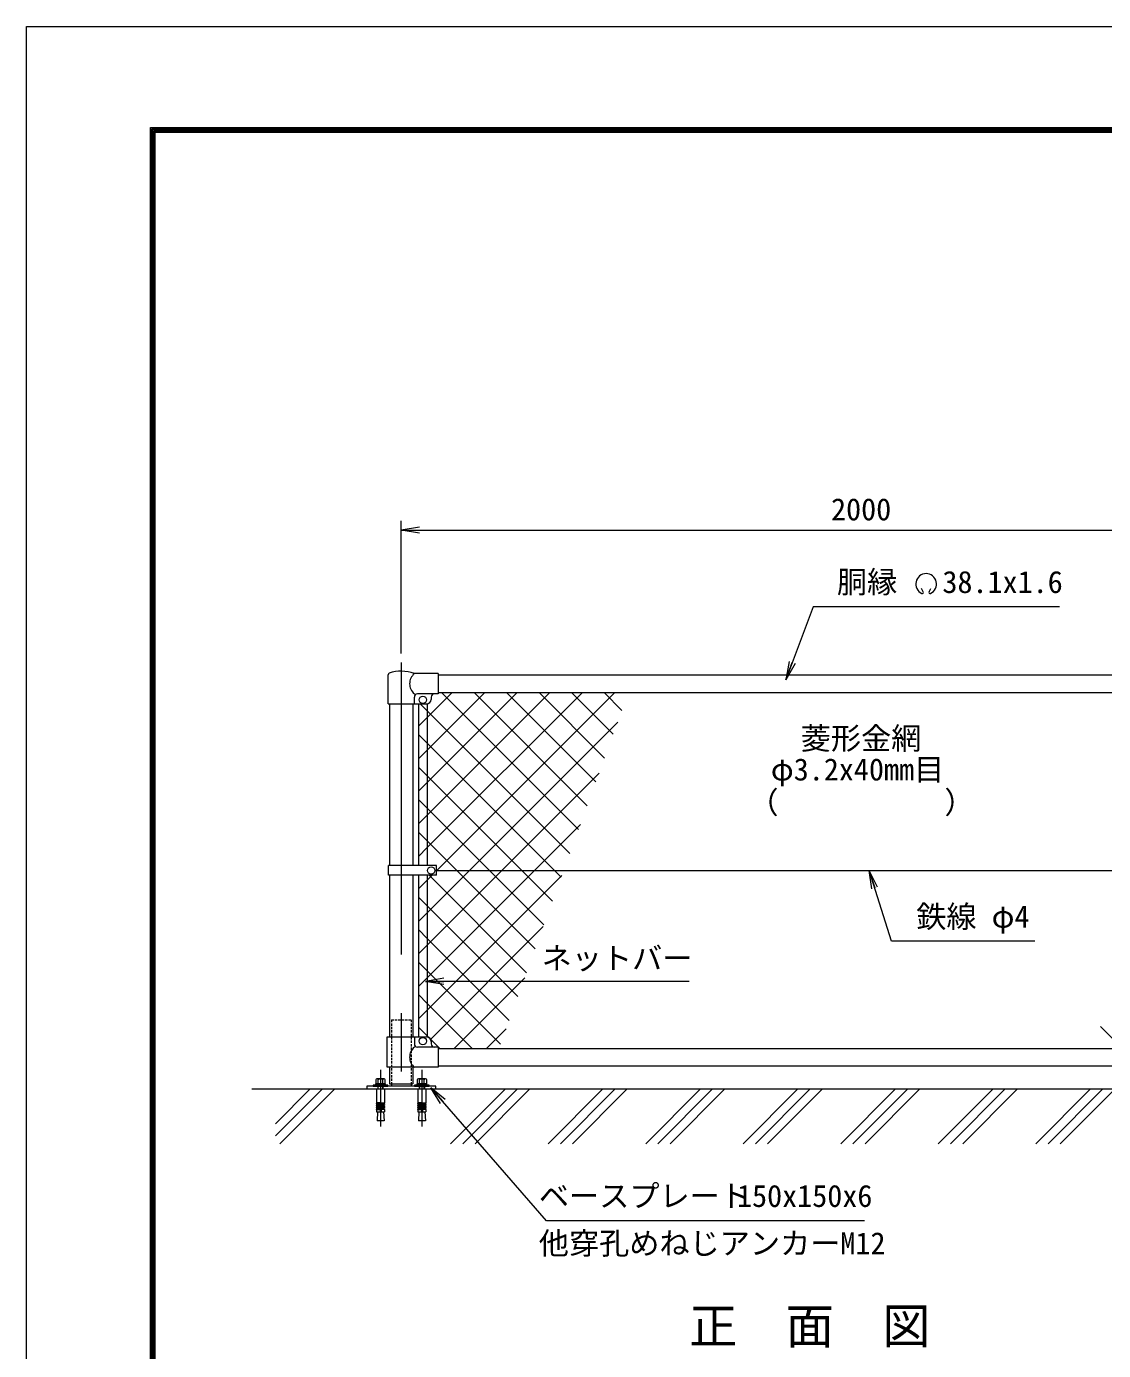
# Model space of a CAD drawing. Units: millimetres, scale not verified. Extents: x -4200 to 4200, y -2970 to 2970.
# Drawn here: x -4200 to -1857, y 91 to 2970 of the extents above; entities that cross this region are included whole.
import ezdxf
from ezdxf.enums import TextEntityAlignment as Align

# ---------------------------------------------------------------- set-up
doc = ezdxf.new("R2010")
doc.units = ezdxf.units.MM
doc.header["$LTSCALE"] = 20
doc.linetypes.add('USER1', pattern=[50.8, 31.75, -6.35, 6.35, -6.35])
doc.linetypes.add('USER2', pattern=[0.375, 0.25, -0.125])
for name, color, linetype, lineweight in [('0-0_D-BMK', 2, 'USER1', 13), ('0-1_D-STR1', 1, 'Continuous', 18), ('0-2_D-STR-DIM', 7, 'Continuous', 9), ('0-3_0', 3, 'Continuous', 18), ('0-5_D-STR3', 3, 'Continuous', 13), ('0-6_D-STR2', 7, 'Continuous', 9), ('0-7_D-STR-TXT', 7, 'Continuous', 9), ('0-8_D-TTL', 7, 'Continuous', 9), ('0-B_D-BGD', 7, 'Continuous', 9), ('0-D_D-DCR-HCH', 7, 'Continuous', 9)]:
    doc.layers.add(name, color=color, linetype=linetype, lineweight=lineweight)
doc.layers.add('0-4_D-TTL-TXT', color=7, linetype='Continuous')
doc.styles.add('ＭＳ ゴシック', font='')
doc.styles.get('ＭＳ ゴシック').set_extended_font_data('MS Gothic')

# ---------------------------------------------------------------- blocks, each defined once
blk = doc.blocks.new('_Open')
at = {"layer": '0-3_0', "color": 7, "lineweight": 9}
blk.add_line((-20, 3.33), (0, 0), dxfattribs=at)
blk.add_lwpolyline([(-20, -3.33), (0, 0), (-20, 0)], dxfattribs=at)

msp = doc.modelspace()

# ---------------------------------------------------------------- linework, layer by layer
at = {"layer": '0-0_D-BMK'}
for p, q in [((-3384.65, 1587.29), (-3384.65, 578.82)), ((-3429.65, 701.83), (-3429.65, 578.82)), ((-3339.65, 701.83), (-3339.65, 578.82))]:
    msp.add_line(p, q, dxfattribs=at)
at = {"layer": '0-1_D-STR1'}
for p, q in [((-3304.65, 1560.23), (-1464.65, 1560.23)), ((-3410.05, 1497.23), (-3410.05, 1145.73)), ((-3359.25, 1497.23), (-3359.25, 1145.73)), ((-3304.65, 1522.23), (-1464.65, 1522.23)), ((-3410.05, 1124.73), (-3410.05, 773.23)), ((-3359.25, 1124.73), (-3359.25, 773.23)), ((-3304.65, 748.23), (-1464.65, 748.23)), ((-3410.05, 707.23), (-3410.05, 671.23)), ((-3359.25, 707.23), (-3359.25, 671.23)), ((-3304.65, 710.23), (-1464.65, 710.23)), ((-3410.05, 671.23), (-3359.25, 671.23))]:
    msp.add_line(p, q, dxfattribs=at)
at = {"layer": '0-2_D-STR-DIM'}
for p, q in [((-3384.65, 1607.29), (-3384.65, 1895.23)), ((-3344.65, 1875.23), (-1424.65, 1875.23))]:
    msp.add_line(p, q, dxfattribs=at)
at = {"layer": '0-5_D-STR3'}
for p, q in [((-3413.2, 1497.23), (-3413.2, 1560.92)), ((-3304.65, 1563.23), (-3356.1, 1563.23)), ((-3304.65, 1563.23), (-3304.65, 1519.23)), ((-3413.2, 1497.23), (-3356.1, 1497.23)), ((-3356.1, 1497.23), (-3356.1, 1512.23)), ((-3356.1, 1497.23), (-3329.65, 1497.23)), ((-3304.65, 1519.23), (-3349.1, 1519.23)), ((-3347.15, 1497.23), (-3347.15, 1145.73)), ((-3328.15, 1497.23), (-3328.15, 1145.73)), ((-3319.65, 1512.23), (-3319.65, 1507.23)), ((-3412.15, 1124.73), (-3412.15, 1145.73)), ((-3307.66, 1145.73), (-3412.15, 1145.73)), ((-3307.66, 1124.73), (-3412.15, 1124.73)), ((-3347.15, 1124.73), (-3347.15, 773.23)), ((-3328.15, 1124.73), (-3328.15, 773.11)), ((-3307.66, 1124.73), (-3307.66, 1145.73)), ((-3307.66, 1135.23), (-1467.15, 1135.23)), ((-3415.6, 773.23), (-3329.65, 773.23)), ((-3415.6, 707.23), (-3415.6, 773.23)), ((-3356.1, 773.23), (-3356.1, 758.23)), ((-3304.65, 751.23), (-3349.1, 751.23)), ((-3319.65, 763.23), (-3319.65, 758.23)), ((-3304.65, 751.23), (-3304.65, 707.23)), ((-3304.65, 707.23), (-3415.6, 707.23)), ((-3406, 671.23), (-3406, 666.23)), ((-3363.3, 671.23), (-3363.3, 666.23)), ((-3438.3, 660.23), (-3421, 660.23)), ((-3348.3, 660.23), (-3331, 660.23))]:
    msp.add_line(p, q, dxfattribs=at)
at = {"layer": '0-5_D-STR3', "linetype": 'USER2'}
for p, q in [((-3406, 810.23), (-3406, 671.23)), ((-3406, 810.23), (-3363.3, 810.23)), ((-3363.3, 810.23), (-3363.3, 671.23))]:
    msp.add_line(p, q, dxfattribs=at)
at = {"layer": '0-5_D-STR3', "lineweight": 18}
for p, q in [((-3445.65, 668.53), (-3445.65, 666.23)), ((-3413.65, 668.53), (-3445.65, 668.53)), ((-3445.65, 666.23), (-3413.65, 666.23)), ((-3418.9, 671.53), (-3440.4, 671.53)), ((-3440.4, 671.53), (-3440.4, 668.53)), ((-3440.4, 668.53), (-3418.9, 668.53)), ((-3440.05, 679.83), (-3440.05, 671.53)), ((-3440.05, 671.53), (-3419.26, 671.53)), ((-3421.86, 682.33), (-3437.45, 682.33)), ((-3435.65, 682.33), (-3423.65, 682.33)), ((-3435.65, 666.23), (-3435.65, 660.23)), ((-3434.85, 671.53), (-3434.85, 679.83)), ((-3434.57, 660.23), (-3434.57, 666.23)), ((-3431.15, 671.53), (-3430.35, 668.53)), ((-3428.15, 668.53), (-3428.96, 671.53)), ((-3424.73, 660.23), (-3424.73, 666.23)), ((-3424.46, 671.53), (-3424.46, 679.83)), ((-3423.65, 660.23), (-3423.65, 666.23)), ((-3419.26, 671.53), (-3419.26, 679.83)), ((-3418.9, 668.53), (-3418.9, 671.53)), ((-3413.65, 666.23), (-3413.65, 668.53)), ((-3355.65, 668.53), (-3355.65, 666.23)), ((-3323.65, 668.53), (-3355.65, 668.53)), ((-3355.65, 666.23), (-3323.65, 666.23)), ((-3328.9, 671.53), (-3350.4, 671.53)), ((-3350.4, 671.53), (-3350.4, 668.53)), ((-3350.4, 668.53), (-3328.9, 668.53)), ((-3350.05, 679.83), (-3350.05, 671.53)), ((-3350.05, 671.53), (-3329.26, 671.53)), ((-3331.86, 682.33), (-3347.45, 682.33)), ((-3345.65, 682.33), (-3333.65, 682.33)), ((-3345.65, 666.23), (-3345.65, 660.23)), ((-3344.85, 671.53), (-3344.85, 679.83)), ((-3344.57, 660.23), (-3344.57, 666.23)), ((-3341.15, 671.53), (-3340.35, 668.53)), ((-3338.15, 668.53), (-3338.96, 671.53)), ((-3334.73, 660.23), (-3334.73, 666.23)), ((-3334.46, 671.53), (-3334.46, 679.83)), ((-3333.65, 660.23), (-3333.65, 666.23)), ((-3329.26, 671.53), (-3329.26, 679.83)), ((-3328.9, 668.53), (-3328.9, 671.53)), ((-3323.65, 666.23), (-3323.65, 668.53)), ((-3438.3, 660.23), (-3438.3, 630.19)), ((-3421, 660.23), (-3421, 630.19)), ((-3348.3, 660.23), (-3348.3, 630.19)), ((-3331, 660.23), (-3331, 630.19)), ((-3430.65, 630.19), (-3438.3, 630.19)), ((-3438.3, 627.69), (-3437.87, 630.15)), ((-3438.3, 627.69), (-3430.65, 627.69)), ((-3438.3, 627.69), (-3438.3, 626.19)), ((-3438.3, 626.19), (-3430.65, 626.19)), ((-3438.3, 623.69), (-3437.87, 626.15)), ((-3438.3, 623.69), (-3430.65, 623.69)), ((-3438.3, 623.69), (-3438.3, 622.19)), ((-3438.3, 622.19), (-3430.65, 622.19)), ((-3438.3, 619.69), (-3437.87, 622.15)), ((-3438.3, 619.69), (-3430.65, 619.69)), ((-3438.3, 619.69), (-3438.3, 618.19)), ((-3438.3, 615.73), (-3437.87, 618.19)), ((-3438.3, 618.19), (-3430.65, 618.19)), ((-3438.3, 615.73), (-3430.65, 615.73)), ((-3438.3, 615.73), (-3438.3, 610.23)), ((-3438.3, 610.23), (-3421, 610.23)), ((-3436.15, 610.23), (-3437.23, 591.13)), ((-3430.65, 630.19), (-3430.65, 610.23)), ((-3428.65, 630.19), (-3421, 630.19)), ((-3428.65, 630.19), (-3428.65, 610.23)), ((-3421, 627.69), (-3428.65, 627.69)), ((-3421, 626.19), (-3428.65, 626.19)), ((-3421, 623.69), (-3428.65, 623.69)), ((-3421, 622.19), (-3428.65, 622.19)), ((-3421, 619.69), (-3428.65, 619.69)), ((-3421, 618.19), (-3428.65, 618.19)), ((-3421, 615.73), (-3428.65, 615.73)), ((-3423.16, 610.23), (-3422.08, 591.13)), ((-3421, 627.69), (-3421.44, 630.15)), ((-3421, 623.69), (-3421.44, 626.15)), ((-3421, 619.69), (-3421.44, 622.15)), ((-3421, 615.73), (-3421.44, 618.19)), ((-3421, 627.69), (-3421, 626.19)), ((-3421, 623.69), (-3421, 622.19)), ((-3421, 619.69), (-3421, 618.19)), ((-3421, 615.73), (-3421, 610.23)), ((-3340.65, 630.19), (-3348.3, 630.19)), ((-3348.3, 627.69), (-3347.87, 630.15)), ((-3348.3, 627.69), (-3340.65, 627.69)), ((-3348.3, 627.69), (-3348.3, 626.19)), ((-3348.3, 626.19), (-3340.65, 626.19)), ((-3348.3, 623.69), (-3347.87, 626.15)), ((-3348.3, 623.69), (-3340.65, 623.69)), ((-3348.3, 623.69), (-3348.3, 622.19)), ((-3348.3, 622.19), (-3340.65, 622.19)), ((-3348.3, 619.69), (-3347.87, 622.15)), ((-3348.3, 619.69), (-3340.65, 619.69)), ((-3348.3, 619.69), (-3348.3, 618.19)), ((-3348.3, 615.73), (-3347.87, 618.19)), ((-3348.3, 618.19), (-3340.65, 618.19)), ((-3348.3, 615.73), (-3340.65, 615.73)), ((-3348.3, 615.73), (-3348.3, 610.23)), ((-3348.3, 610.23), (-3331, 610.23)), ((-3346.15, 610.23), (-3347.23, 591.13)), ((-3340.65, 630.19), (-3340.65, 610.23)), ((-3338.65, 630.19), (-3331, 630.19)), ((-3338.65, 630.19), (-3338.65, 610.23)), ((-3331, 627.69), (-3338.65, 627.69)), ((-3331, 626.19), (-3338.65, 626.19)), ((-3331, 623.69), (-3338.65, 623.69)), ((-3331, 622.19), (-3338.65, 622.19)), ((-3331, 619.69), (-3338.65, 619.69)), ((-3331, 618.19), (-3338.65, 618.19)), ((-3331, 615.73), (-3338.65, 615.73)), ((-3333.16, 610.23), (-3332.08, 591.13)), ((-3331, 627.69), (-3331.44, 630.15)), ((-3331, 623.69), (-3331.44, 626.15)), ((-3331, 619.69), (-3331.44, 622.15)), ((-3331, 615.73), (-3331.44, 618.19)), ((-3331, 627.69), (-3331, 626.19)), ((-3331, 623.69), (-3331, 622.19)), ((-3331, 619.69), (-3331, 618.19)), ((-3331, 615.73), (-3331, 610.23)), ((-3422.08, 591.13), (-3437.23, 591.13)), ((-3332.08, 591.13), (-3347.23, 591.13))]:
    msp.add_line(p, q, dxfattribs=at)
at = {"layer": '0-5_D-STR3'}
msp.add_lwpolyline([(-3459.65, 660.23), (-3309.65, 660.23), (-3309.65, 666.23), (-3459.65, 666.23)], close=True, dxfattribs=at)
for centre in [(-3337.65, 1506.23), (-3319.66, 1135.23), (-3337.65, 764.23)]:
    msp.add_circle(centre, 8, dxfattribs=at)
for centre, radius, start, end in [((-3409.9, 1560.92), 3.3, 109.22051, 180), ((-3384.65, 1488.49), 80, 69.0916, 109.22051), ((-3337.91, 1541.23), 28.55, 129.59418, 230.40582), ((-3349.1, 1512.23), 7, 90, 180), ((-3329.65, 1507.23), 10, 270, 0), ((-3312.65, 1512.23), 7, 90, 180), ((-3337.91, 729.23), 28.55, 129.59418, 230.40582), ((-3349.1, 758.23), 7, 180, 270), ((-3329.65, 763.23), 10, 0, 90), ((-3312.65, 758.23), 7, 180, 270)]:
    msp.add_arc(centre, radius, start, end, dxfattribs=at)
at = {"layer": '0-5_D-STR3', "lineweight": 18}
for centre, radius, start, end in [((-3437.45, 679.73), 2.6, 2.20423, 177.79577), ((-3429.65, 675.68), 6.65, 38.61324, 141.38676), ((-3421.86, 679.73), 2.6, 2.20423, 177.79577), ((-3347.45, 679.73), 2.6, 2.20423, 177.79577), ((-3339.65, 675.68), 6.65, 38.61324, 141.38676), ((-3331.86, 679.73), 2.6, 2.20423, 177.79577), ((-3429.65, 630.19), 1, 0, 180), ((-3339.65, 630.19), 1, 0, 180)]:
    msp.add_arc(centre, radius, start, end, dxfattribs=at)
at = {"layer": '0-6_D-STR2'}
for p, q in [((-3328.15, 1467.72), (-3273.64, 1522.23)), ((-3328.15, 1397.01), (-3202.93, 1522.23)), ((-3328.15, 1326.29), (-3132.22, 1522.23)), ((-3328.15, 1255.58), (-3061.51, 1522.23)), ((-3328.15, 1184.87), (-2990.8, 1522.23)), ((-2998.89, 1224.03), (-3297.09, 1522.23)), ((-2980.03, 1275.87), (-3226.38, 1522.23)), ((-2961.16, 1327.71), (-3155.67, 1522.23)), ((-2942.29, 1379.56), (-3084.96, 1522.23)), ((-2923.42, 1431.4), (-3014.25, 1522.23)), ((-2904.55, 1483.24), (-2943.54, 1522.23)), ((-3347.15, 1448.72), (-3328.15, 1467.72)), ((-3236.38, 1135.23), (-2913.81, 1457.79)), ((-3328.15, 1411.87), (-3347.15, 1430.87)), ((-3051.51, 1135.23), (-3328.15, 1411.87)), ((-3347.15, 1378.01), (-3328.15, 1397.01)), ((-3328.15, 1341.16), (-3347.15, 1360.16)), ((-3347.15, 1307.29), (-3328.15, 1326.29)), ((-3122.22, 1135.23), (-3328.15, 1341.16)), ((-3165.67, 1135.23), (-2954.28, 1346.62)), ((-3328.15, 1270.45), (-3347.15, 1289.45)), ((-3192.93, 1135.23), (-3328.15, 1270.45)), ((-3347.15, 1236.58), (-3328.15, 1255.58)), ((-3328.15, 1199.74), (-3347.15, 1218.74)), ((-3094.96, 1135.23), (-2994.74, 1235.44)), ((-3347.15, 1165.87), (-3328.15, 1184.87)), ((-3263.64, 1135.23), (-3328.15, 1199.74)), ((-3344.85, 1145.73), (-3347.15, 1148.03)), ((-3328.15, 1043.45), (-3236.38, 1135.23)), ((-3328.15, 972.74), (-3165.67, 1135.23)), ((-3328.15, 902.03), (-3094.96, 1135.23)), ((-3112.11, 912.98), (-3323.85, 1124.73)), ((-3093.24, 964.82), (-3263.64, 1135.23)), ((-3074.37, 1016.66), (-3192.93, 1135.23)), ((-3055.5, 1068.51), (-3122.22, 1135.23)), ((-3036.63, 1120.35), (-3051.51, 1135.23)), ((-3328.15, 1058.32), (-3347.15, 1077.32)), ((-3347.15, 1024.45), (-3328.15, 1043.45)), ((-3130.98, 861.14), (-3328.15, 1058.32)), ((-3320.85, 767.91), (-3075.67, 1013.09)), ((-3328.15, 987.6), (-3347.15, 1006.6)), ((-3149.85, 809.3), (-3328.15, 987.6)), ((-3347.15, 953.74), (-3328.15, 972.74)), ((-3328.15, 916.89), (-3347.15, 935.89)), ((-3347.15, 883.03), (-3328.15, 902.03)), ((-3168.71, 757.45), (-3328.15, 916.89)), ((-3269.83, 748.23), (-3116.13, 901.92)), ((-3199.12, 748.23), (-3156.6, 790.74)), ((-1815.98, 748.23), (-1863.98, 796.22)), ((-3300.91, 748.23), (-3321.17, 768.49))]:
    msp.add_line(p, q, dxfattribs=at)
for points in [[(-3017.76, 1172.19), (-3328.15, 1482.58), (-3343.22, 1497.64)], [(-3307.66, 1134.66), (-3307.09, 1135.23), (-2920.09, 1522.23)], [(-3347.15, 1095.16), (-3328.15, 1114.16), (-3317.59, 1124.73)], [(-3347.15, 812.32), (-3328.15, 831.32), (-3035.21, 1124.27)], [(-3230.2, 748.23), (-3328.15, 846.18), (-3347.15, 865.18)], [(-3324.34, 771.65), (-3328.15, 775.47), (-3347.15, 794.47)]]:
    msp.add_lwpolyline(points, dxfattribs=at)
at = {"layer": '0-7_D-STR-TXT'}
for p, q in [((-2249.34, 1741.1), (-2253.48, 1748.28)), ((-2236.85, 1741.1), (-2232.71, 1748.28)), ((-2758.78, 894.13), (-3329.9, 894.13))]:
    msp.add_line(p, q, dxfattribs=at)
for points in [[(-1952.84, 1708.23), (-2489.13, 1708.23), (-2547.78, 1551.66)], [(-2006.99, 981.6), (-2318.32, 981.6), (-2366.41, 1133.32)], [(-2376.82, 373.74), (-3068.6, 373.74), (-3319.07, 661.37)]]:
    msp.add_lwpolyline(points, dxfattribs=at)
for centre, radius, start, end in [((-2243.09, 1758.26), 22.5, 294.32478, 245.67522), ((-2251.39, 1739.86), 2.37, 245.67522, 30), ((-2234.8, 1739.86), 2.37, 150, 294.32478)]:
    msp.add_arc(centre, radius, start, end, dxfattribs=at)
at = {"layer": '0-8_D-TTL', "color": 2, "lineweight": 18}
msp.add_lwpolyline([(-4199.68, 2970.23), (4200.32, 2970.23), (4200.32, -2969.77), (-4199.68, -2969.77)], close=True, dxfattribs=at)
at = {"layer": '0-8_D-TTL'}
for points in [[(-3929.68, 2750.23), (3930.32, 2750.23), (3930.32, -2749.77), (-3929.68, -2749.77)], [(-3927.18, 2747.73), (3927.82, 2747.73), (3927.82, -2747.27), (-3927.18, -2747.27)], [(-3924.68, 2745.23), (3925.32, 2745.23), (3925.32, -2744.77), (-3924.68, -2744.77)], [(-3922.18, 2742.73), (3922.82, 2742.73), (3922.82, -2742.27), (-3922.18, -2742.27)], [(-3919.68, 2740.23), (3920.32, 2740.23), (3920.32, -2739.77), (-3919.68, -2739.77)]]:
    msp.add_lwpolyline(points, close=True, dxfattribs=at)
at = {"layer": '0-B_D-BGD'}
msp.add_line((-3709.65, 660.23), (-884.65, 660.23), dxfattribs=at)
at = {"layer": '0-D_D-DCR-HCH'}
for p, q in [((-3658.17, 557.99), (-3555.93, 660.23)), ((-3658.17, 584.51), (-3582.45, 660.23)), ((-3648.48, 541.17), (-3529.42, 660.23)), ((-3277.25, 541.17), (-3158.19, 660.23)), ((-3250.73, 541.17), (-3131.67, 660.23)), ((-3224.22, 541.17), (-3105.15, 660.23)), ((-3065.12, 541.17), (-2946.05, 660.23)), ((-3038.6, 541.17), (-2919.54, 660.23)), ((-3012.08, 541.17), (-2893.02, 660.23)), ((-2852.98, 541.17), (-2733.92, 660.23)), ((-2826.47, 541.17), (-2707.41, 660.23)), ((-2799.95, 541.17), (-2680.89, 660.23)), ((-2640.85, 541.17), (-2521.79, 660.23)), ((-2614.34, 541.17), (-2495.27, 660.23)), ((-2587.82, 541.17), (-2468.76, 660.23)), ((-2428.72, 541.17), (-2309.66, 660.23)), ((-2402.2, 541.17), (-2283.14, 660.23)), ((-2375.69, 541.17), (-2256.63, 660.23)), ((-2216.59, 541.17), (-2097.53, 660.23)), ((-2190.07, 541.17), (-2071.01, 660.23)), ((-2163.55, 541.17), (-2044.49, 660.23)), ((-2004.46, 541.17), (-1885.39, 660.23)), ((-1977.94, 541.17), (-1858.88, 660.23)), ((-1951.42, 541.17), (-1832.36, 660.23))]:
    msp.add_line(p, q, dxfattribs=at)

# ---------------------------------------------------------------- block references
at = {"layer": '0-2_D-STR-DIM', "xscale": 2, "yscale": 2, "rotation": 180}
msp.add_blockref('_Open', (-3384.65, 1875.23), dxfattribs=at)
at = {"layer": '0-7_D-STR-TXT', "xscale": 2, "yscale": 2}
for p, rotation in [((-2548.48, 1549.79), 249.46512), ((-2367.02, 1135.23), 107.58773), ((-3331.9, 894.13), 180), ((-3320.39, 662.88), 131.27553)]:
    msp.add_blockref('_Open', p, dxfattribs=dict(at, rotation=rotation))

# ---------------------------------------------------------------- texts
at = {"layer": '0-2_D-STR-DIM', "style": 'ＭＳ ゴシック'}
msp.add_text('2000', height=48.09, dxfattribs=at).set_placement((-2449.9, 1881.97), align=Align.BOTTOM_LEFT)
at = {"layer": '0-4_D-TTL-TXT', "style": 'ＭＳ ゴシック'}
msp.add_text('正\u3000面\u3000図', height=76.98, dxfattribs=at).set_placement((-2758.55, 83.06), align=Align.BOTTOM_LEFT)
at = {"layer": '0-7_D-STR-TXT', "style": 'ＭＳ ゴシック'}
for s, p in [('胴縁 \u300038.1x1.6', (-2437.2, 1724.01)), ('菱形金網', (-2515.85, 1384.03)), ('φ3.2x40mm目', (-2580.83, 1316.44)), ('（\u3000\u3000   \u3000\u3000）', (-2629.56, 1244.79)), ('鉄線 φ4', (-2264.6, 996.47)), ('ネットバー', (-3079.34, 906.08)), ('ベースプレート', (-3085.29, 389.14)), (' 150x150x6', (-2687.12, 389.14)), ('他穿孔めねじアンカーM12', (-3085.53, 286.13))]:
    msp.add_text(s, height=48.09, dxfattribs=at).set_placement(p, align=Align.BOTTOM_LEFT)

doc.saveas('drawing.dxf')
